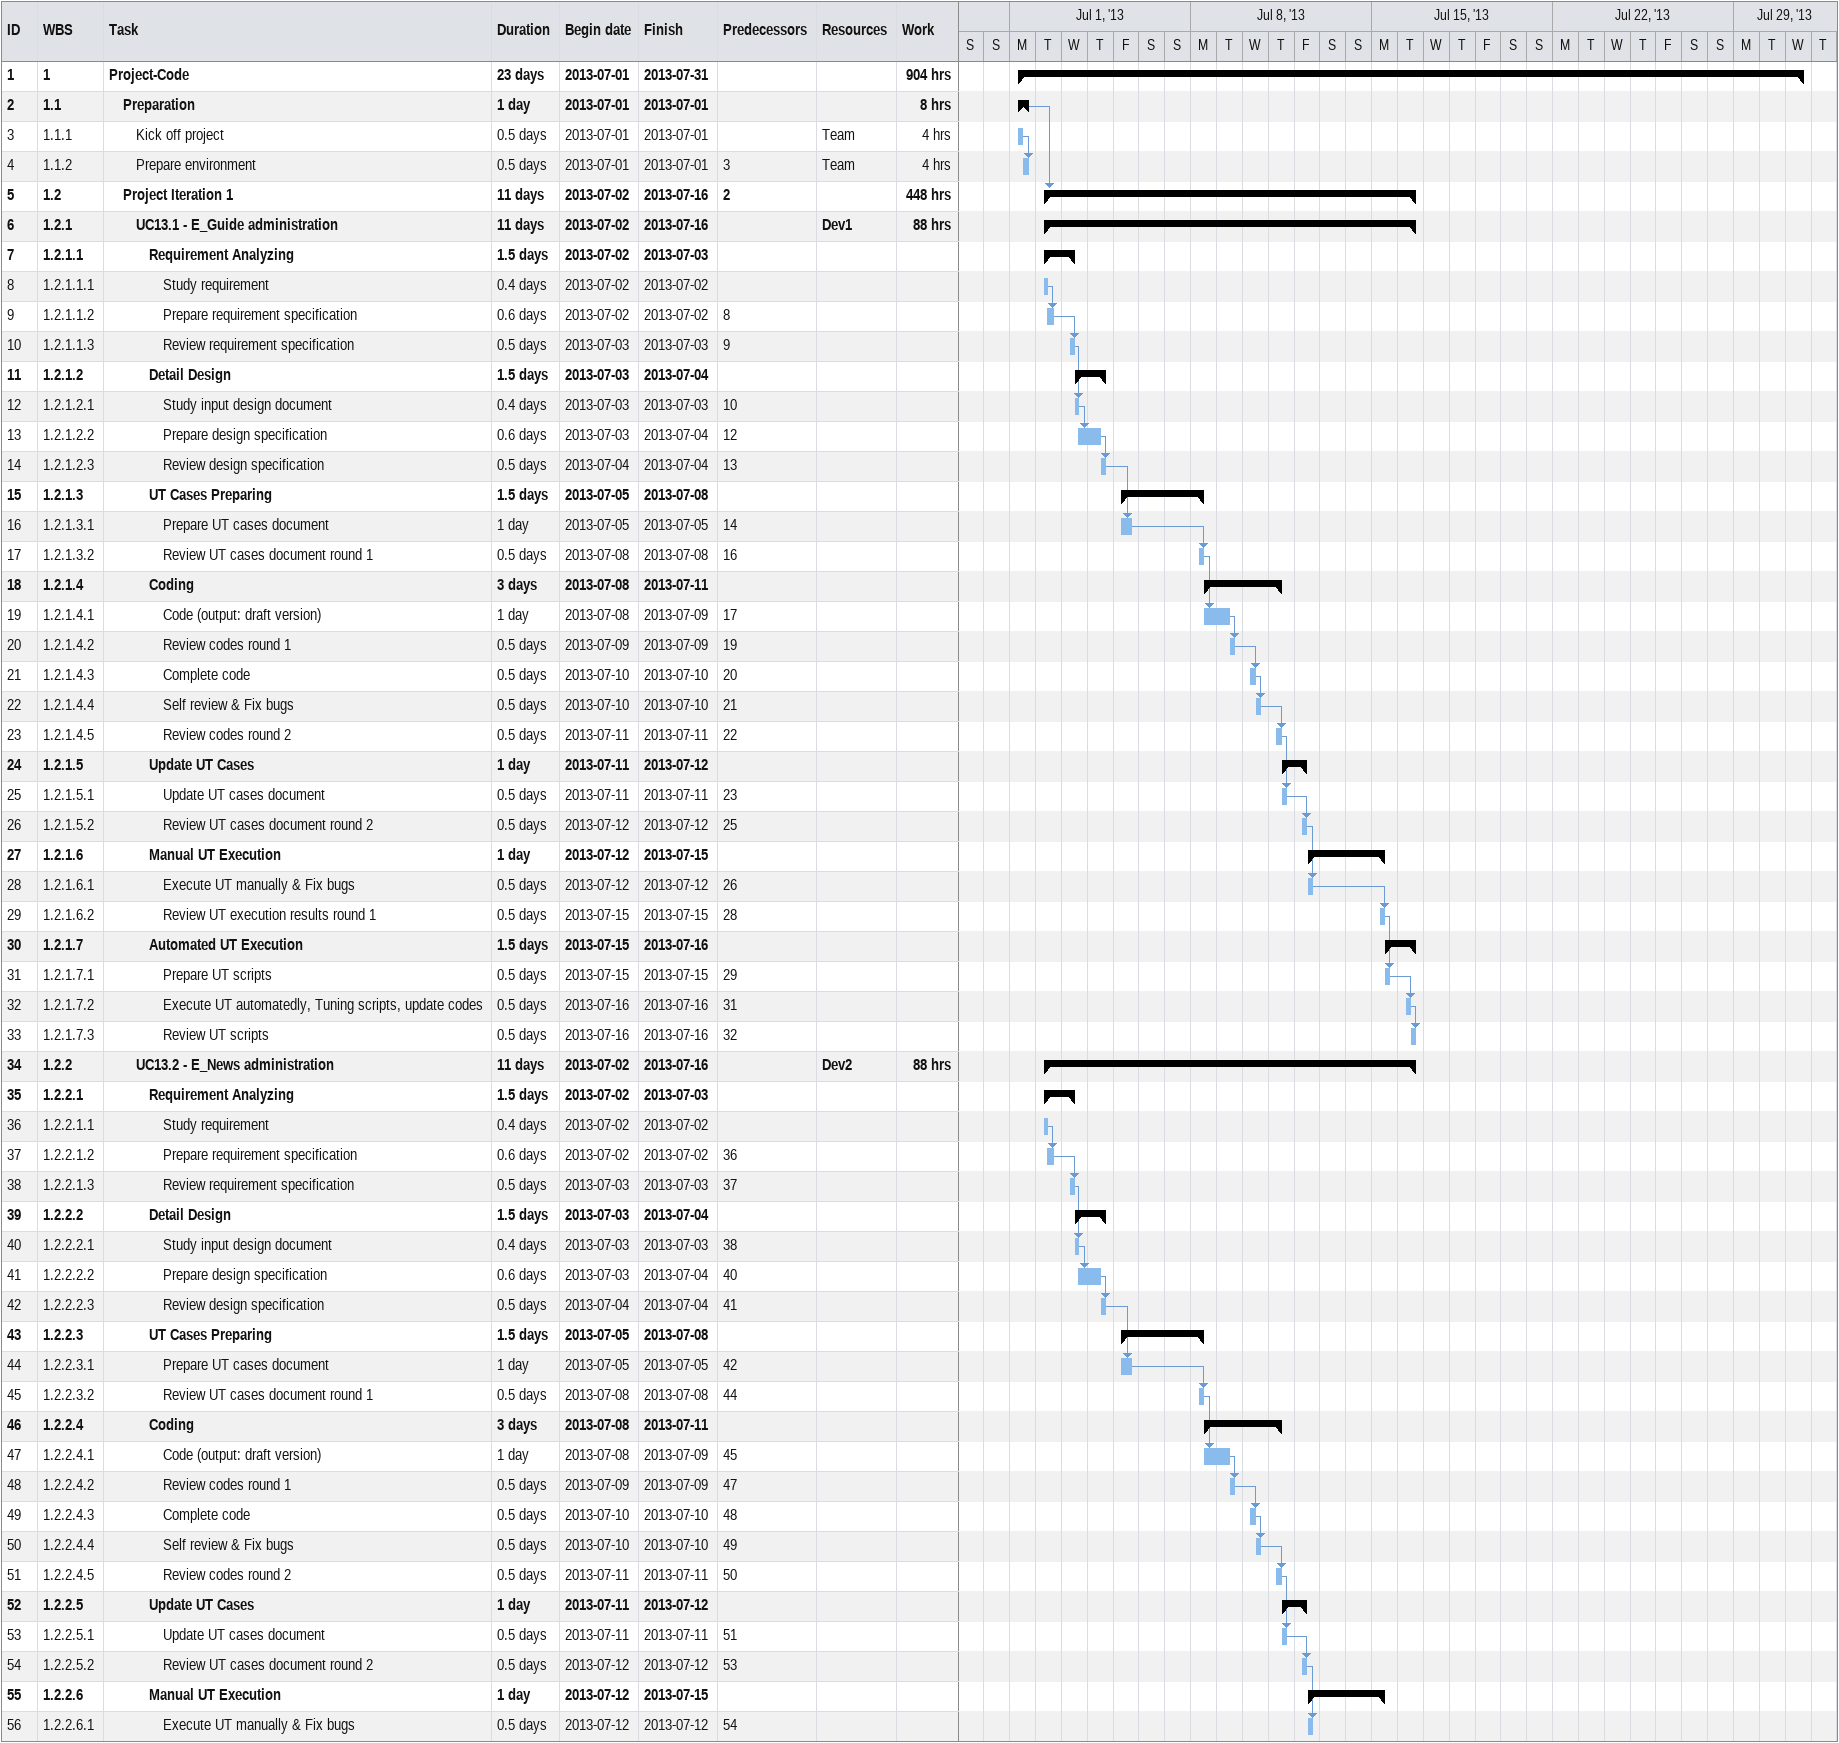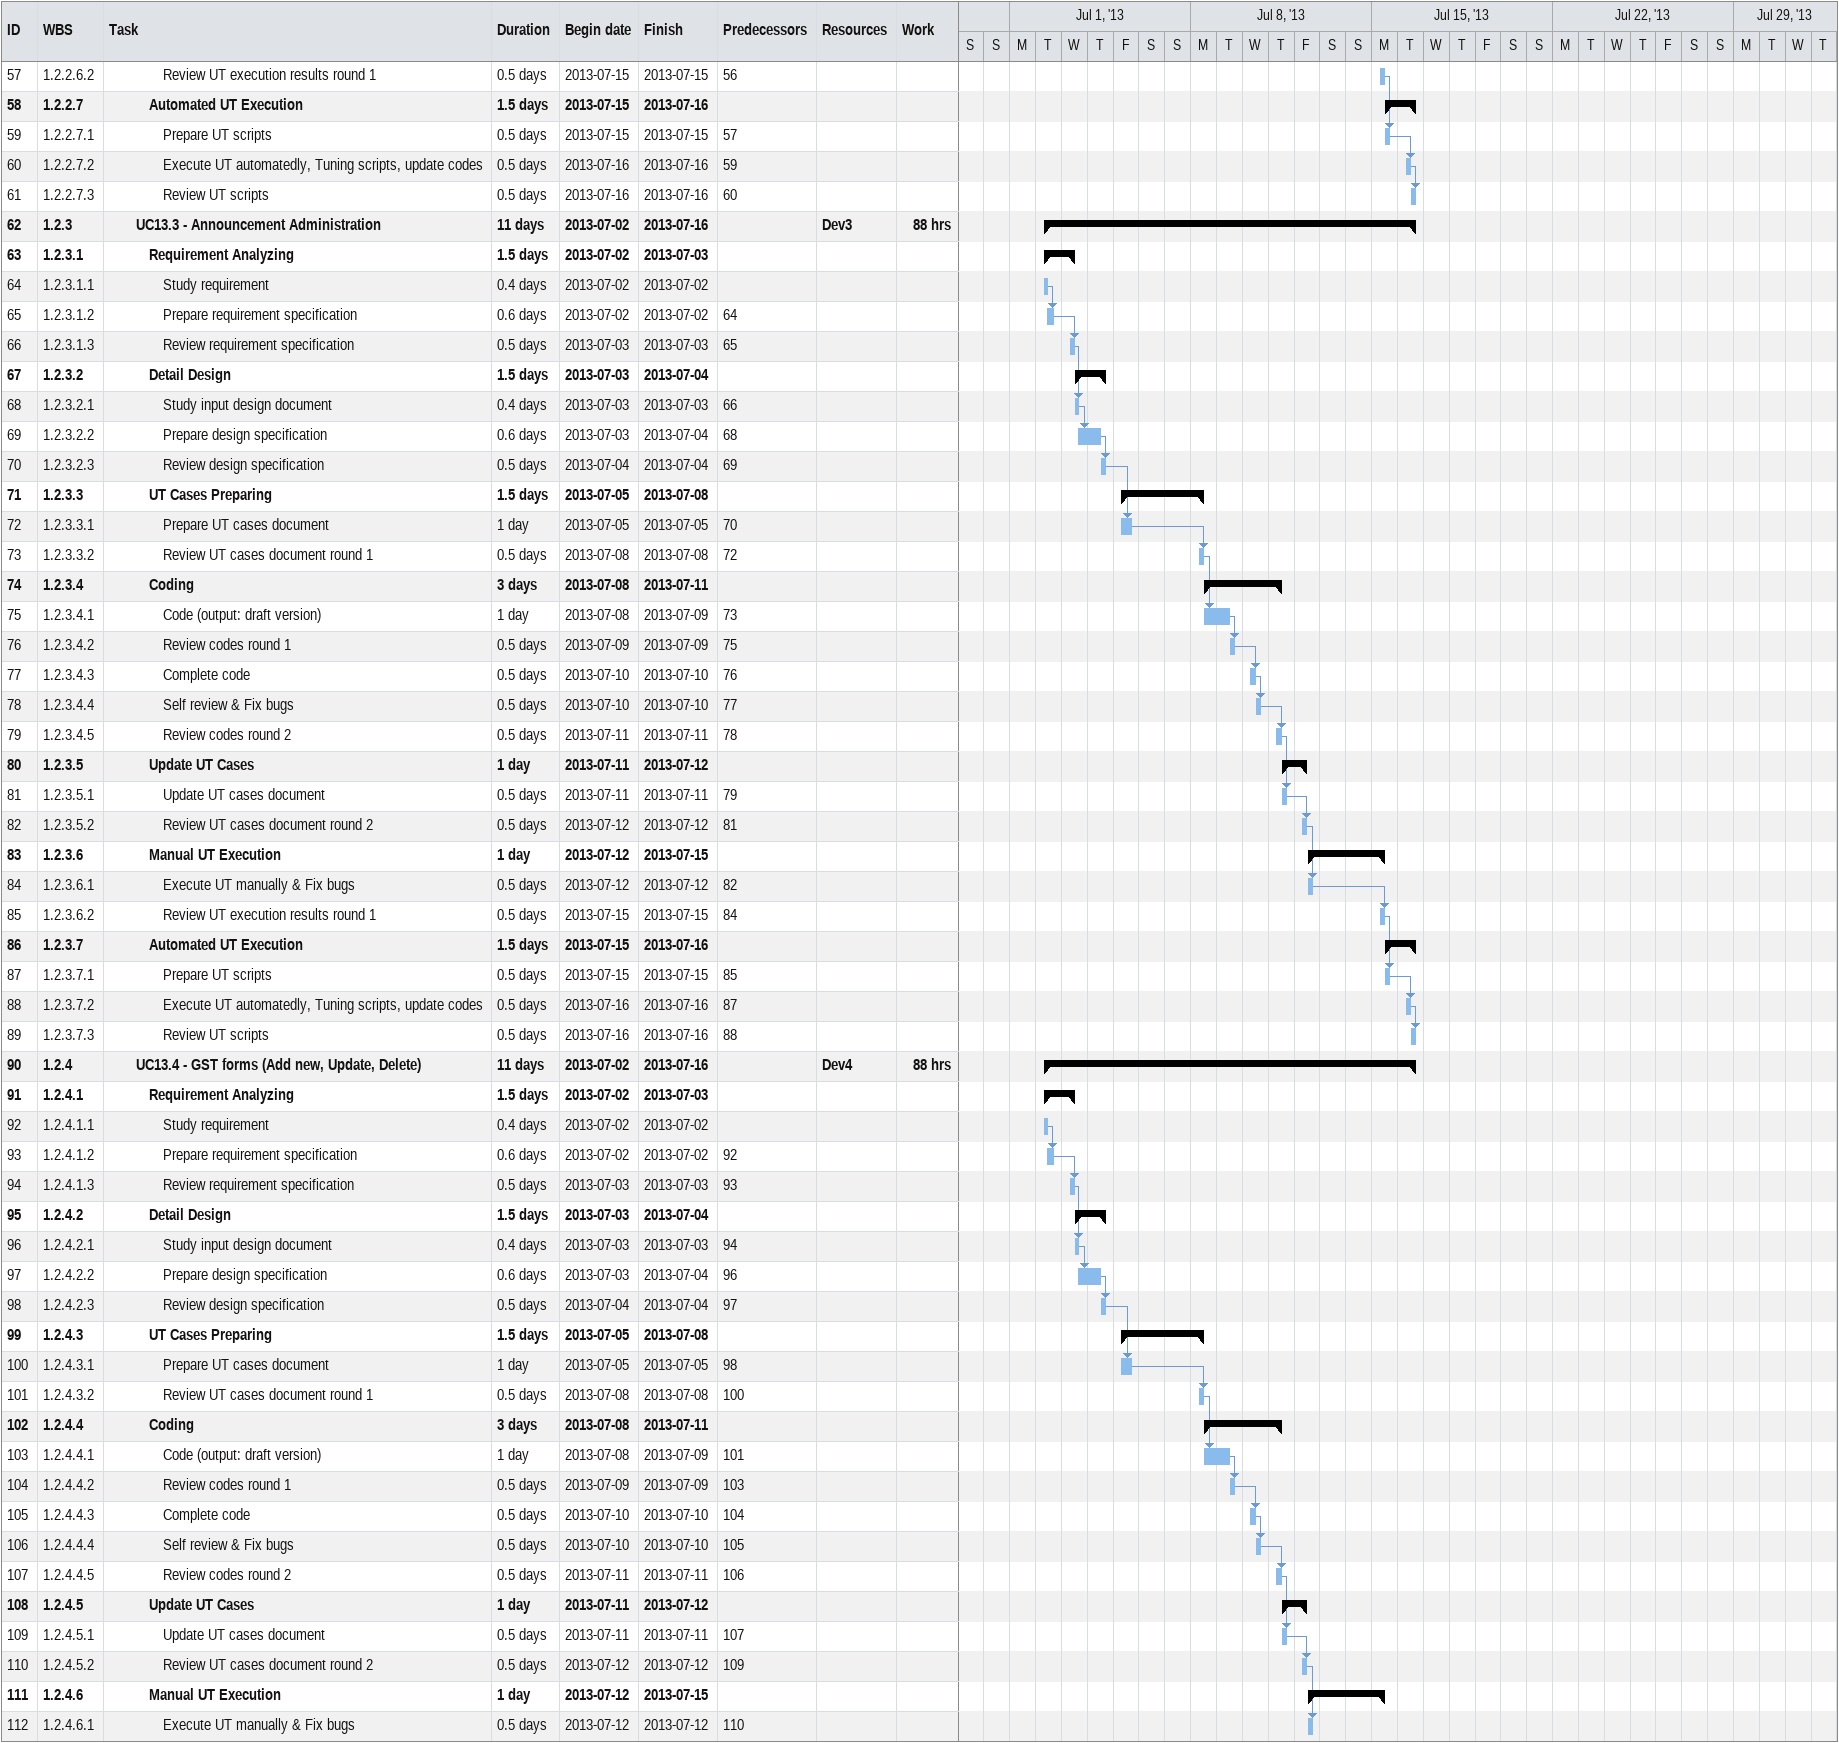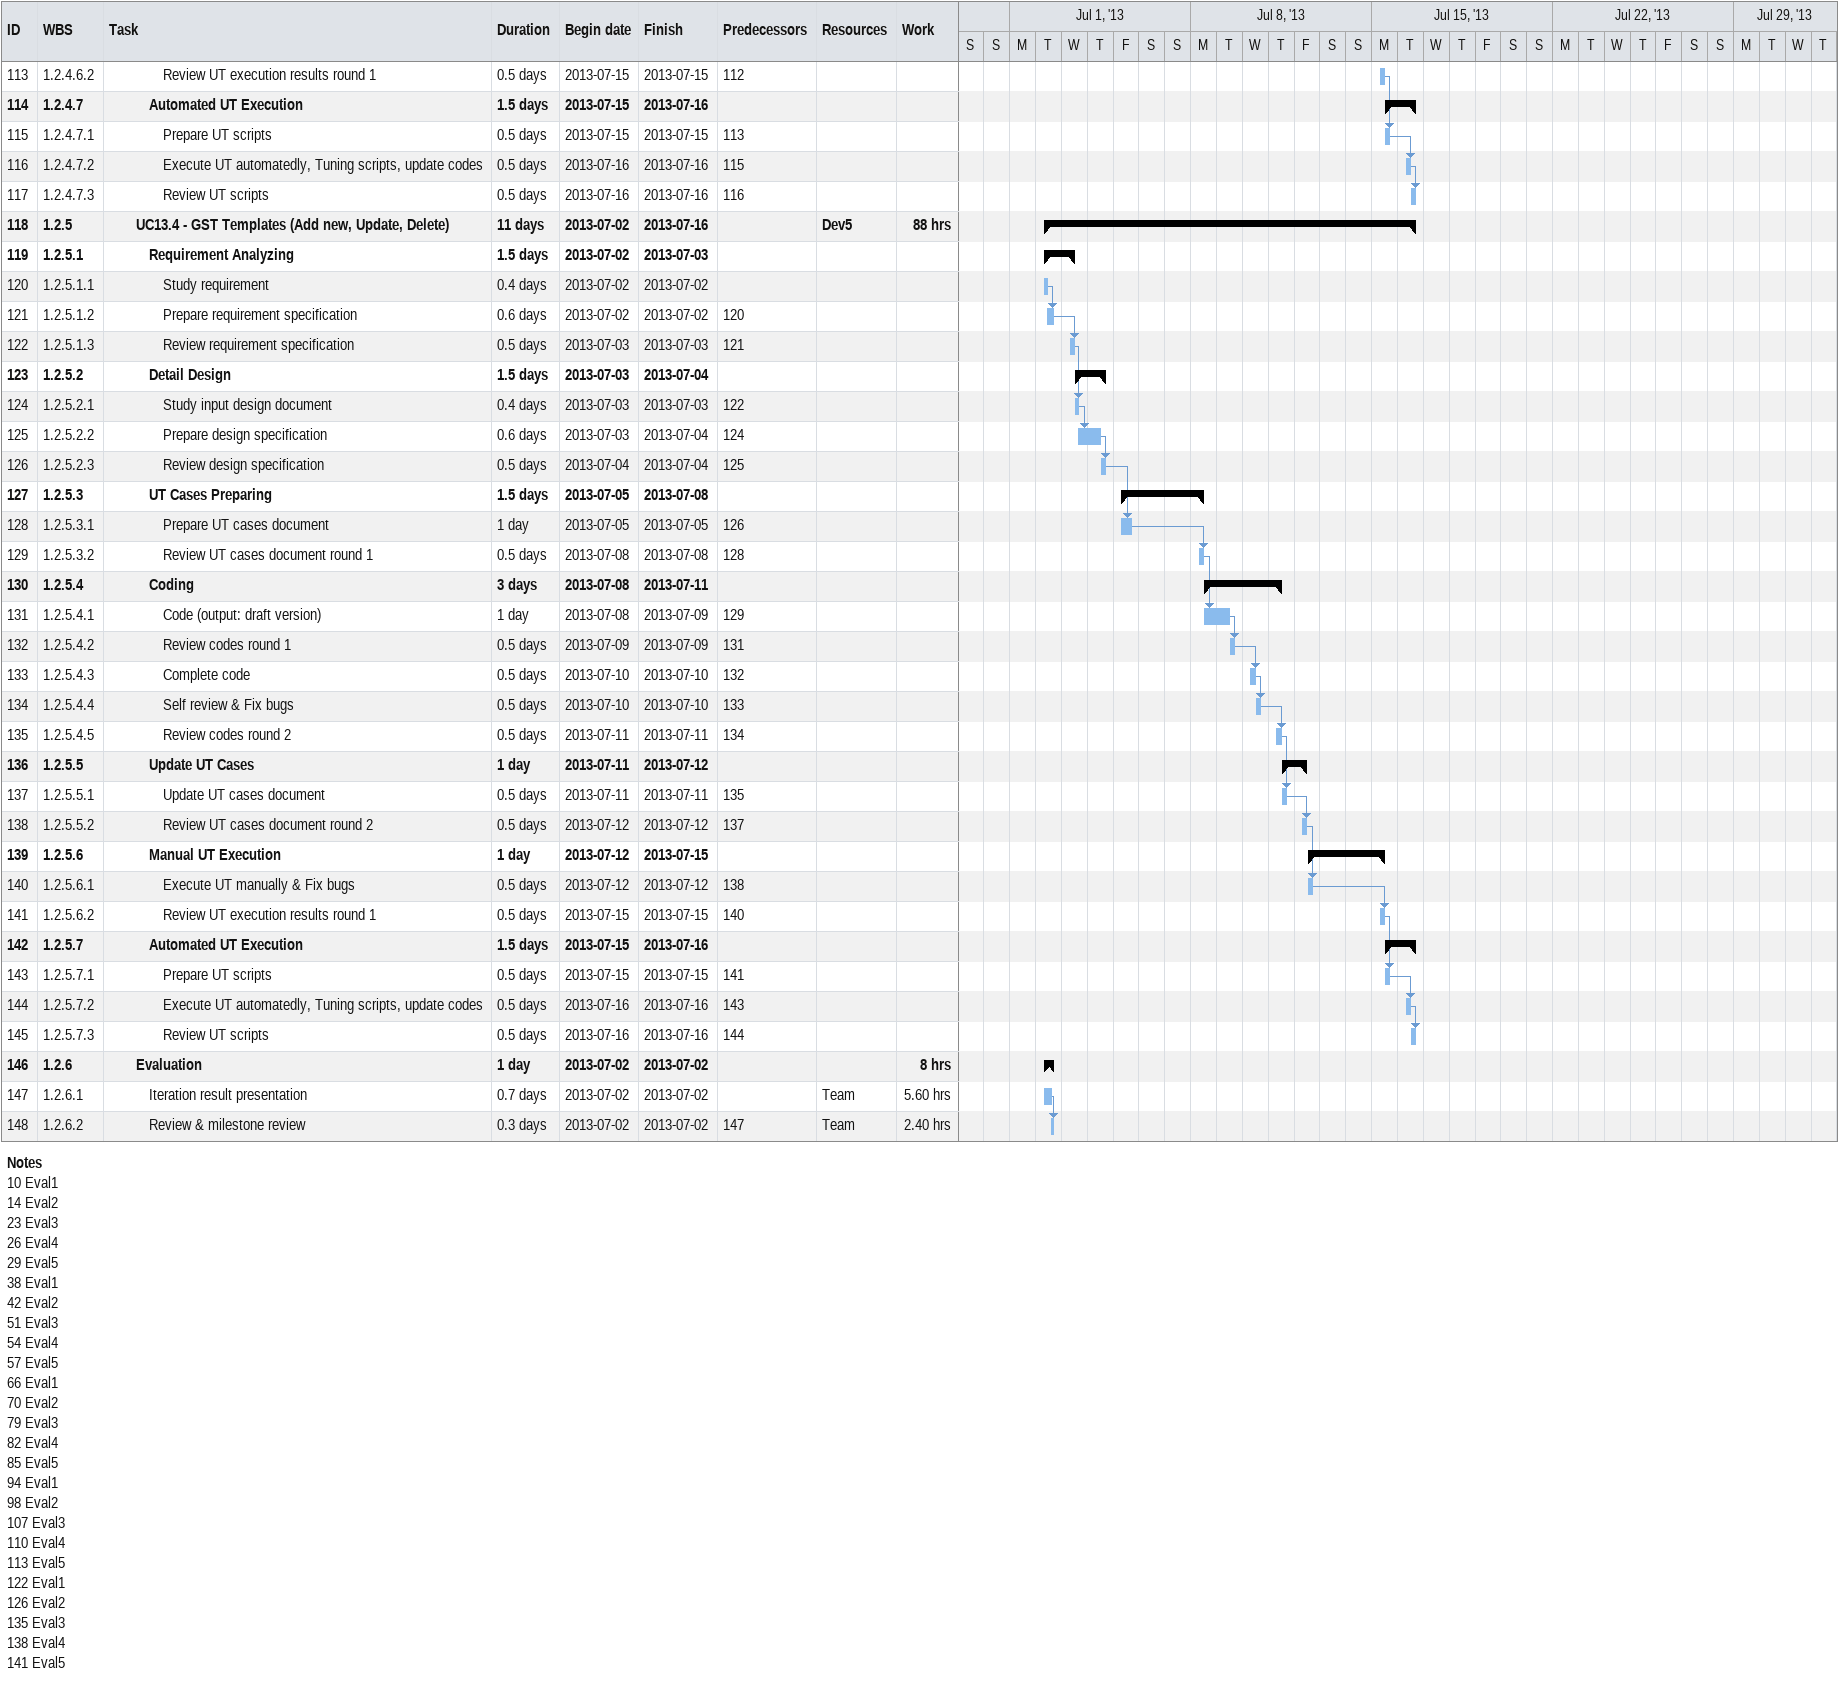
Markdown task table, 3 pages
| ID | WBS | Task | Duration | Start | Finish | Predecessors | Resources | Work (h) |
|---|---|---|---|---|---|---|---|---|
| 1 | 1 | **Project-Code** | 23d | 2013-07-01 | 2013-07-31 |  |  | 904 |
| 2 | 1.1 | **Preparation** | 1d | 2013-07-01 | 2013-07-01 |  |  | 8 |
| 3 | 1.1.1 | Kick off project | 0.5d | 2013-07-01 | 2013-07-01 |  | Team | 4 |
| 4 | 1.1.2 | Prepare environment | 0.5d | 2013-07-01 | 2013-07-01 | 3 | Team | 4 |
| 5 | 1.2 | **Project Iteration 1** | 11d | 2013-07-02 | 2013-07-16 | 2 |  | 448 |
| 6 | 1.2.1 | **UC13.1 - E_Guide administration** | 11d | 2013-07-02 | 2013-07-16 |  | Dev1 | 88 |
| 7 | 1.2.1.1 | **Requirement Analyzing** | 1.5d | 2013-07-02 | 2013-07-03 |  |  |  |
| 8 | 1.2.1.1.1 | Study requirement | 0.4d | 2013-07-02 | 2013-07-02 |  |  |  |
| 9 | 1.2.1.1.2 | Prepare requirement specification | 0.6d | 2013-07-02 | 2013-07-02 | 8 |  |  |
| 10 | 1.2.1.1.3 | Review requirement specification | 0.5d | 2013-07-03 | 2013-07-03 | 9 |  |  |
| 11 | 1.2.1.2 | **Detail Design** | 1.5d | 2013-07-03 | 2013-07-04 |  |  |  |
| 12 | 1.2.1.2.1 | Study input design document | 0.4d | 2013-07-03 | 2013-07-03 | 10 |  |  |
| 13 | 1.2.1.2.2 | Prepare design specification | 0.6d | 2013-07-03 | 2013-07-04 | 12 |  |  |
| 14 | 1.2.1.2.3 | Review design specification | 0.5d | 2013-07-04 | 2013-07-04 | 13 |  |  |
| 15 | 1.2.1.3 | **UT Cases Preparing** | 1.5d | 2013-07-05 | 2013-07-08 |  |  |  |
| 16 | 1.2.1.3.1 | Prepare UT cases document | 1d | 2013-07-05 | 2013-07-05 | 14 |  |  |
| 17 | 1.2.1.3.2 | Review UT cases document round 1 | 0.5d | 2013-07-08 | 2013-07-08 | 16 |  |  |
| 18 | 1.2.1.4 | **Coding** | 3d | 2013-07-08 | 2013-07-11 |  |  |  |
| 19 | 1.2.1.4.1 | Code (output: draft version) | 1d | 2013-07-08 | 2013-07-09 | 17 |  |  |
| 20 | 1.2.1.4.2 | Review codes round 1 | 0.5d | 2013-07-09 | 2013-07-09 | 19 |  |  |
| 21 | 1.2.1.4.3 | Complete code | 0.5d | 2013-07-10 | 2013-07-10 | 20 |  |  |
| 22 | 1.2.1.4.4 | Self review & Fix bugs | 0.5d | 2013-07-10 | 2013-07-10 | 21 |  |  |
| 23 | 1.2.1.4.5 | Review codes round 2 | 0.5d | 2013-07-11 | 2013-07-11 | 22 |  |  |
| 24 | 1.2.1.5 | **Update UT Cases** | 1d | 2013-07-11 | 2013-07-12 |  |  |  |
| 25 | 1.2.1.5.1 | Update UT cases document | 0.5d | 2013-07-11 | 2013-07-11 | 23 |  |  |
| 26 | 1.2.1.5.2 | Review UT cases document round 2 | 0.5d | 2013-07-12 | 2013-07-12 | 25 |  |  |
| 27 | 1.2.1.6 | **Manual UT Execution** | 1d | 2013-07-12 | 2013-07-15 |  |  |  |
| 28 | 1.2.1.6.1 | Execute UT manually & Fix bugs | 0.5d | 2013-07-12 | 2013-07-12 | 26 |  |  |
| 29 | 1.2.1.6.2 | Review UT execution results round 1 | 0.5d | 2013-07-15 | 2013-07-15 | 28 |  |  |
| 30 | 1.2.1.7 | **Automated UT Execution** | 1.5d | 2013-07-15 | 2013-07-16 |  |  |  |
| 31 | 1.2.1.7.1 | Prepare UT scripts | 0.5d | 2013-07-15 | 2013-07-15 | 29 |  |  |
| 32 | 1.2.1.7.2 | Execute UT automatedly, Tuning scripts, update codes | 0.5d | 2013-07-16 | 2013-07-16 | 31 |  |  |
| 33 | 1.2.1.7.3 | Review UT scripts | 0.5d | 2013-07-16 | 2013-07-16 | 32 |  |  |
| 34 | 1.2.2 | **UC13.2 - E_News administration** | 11d | 2013-07-02 | 2013-07-16 |  | Dev2 | 88 |
| 35 | 1.2.2.1 | **Requirement Analyzing** | 1.5d | 2013-07-02 | 2013-07-03 |  |  |  |
| 36 | 1.2.2.1.1 | Study requirement | 0.4d | 2013-07-02 | 2013-07-02 |  |  |  |
| 37 | 1.2.2.1.2 | Prepare requirement specification | 0.6d | 2013-07-02 | 2013-07-02 | 36 |  |  |
| 38 | 1.2.2.1.3 | Review requirement specification | 0.5d | 2013-07-03 | 2013-07-03 | 37 |  |  |
| 39 | 1.2.2.2 | **Detail Design** | 1.5d | 2013-07-03 | 2013-07-04 |  |  |  |
| 40 | 1.2.2.2.1 | Study input design document | 0.4d | 2013-07-03 | 2013-07-03 | 38 |  |  |
| 41 | 1.2.2.2.2 | Prepare design specification | 0.6d | 2013-07-03 | 2013-07-04 | 40 |  |  |
| 42 | 1.2.2.2.3 | Review design specification | 0.5d | 2013-07-04 | 2013-07-04 | 41 |  |  |
| 43 | 1.2.2.3 | **UT Cases Preparing** | 1.5d | 2013-07-05 | 2013-07-08 |  |  |  |
| 44 | 1.2.2.3.1 | Prepare UT cases document | 1d | 2013-07-05 | 2013-07-05 | 42 |  |  |
| 45 | 1.2.2.3.2 | Review UT cases document round 1 | 0.5d | 2013-07-08 | 2013-07-08 | 44 |  |  |
| 46 | 1.2.2.4 | **Coding** | 3d | 2013-07-08 | 2013-07-11 |  |  |  |
| 47 | 1.2.2.4.1 | Code (output: draft version) | 1d | 2013-07-08 | 2013-07-09 | 45 |  |  |
| 48 | 1.2.2.4.2 | Review codes round 1 | 0.5d | 2013-07-09 | 2013-07-09 | 47 |  |  |
| 49 | 1.2.2.4.3 | Complete code | 0.5d | 2013-07-10 | 2013-07-10 | 48 |  |  |
| 50 | 1.2.2.4.4 | Self review & Fix bugs | 0.5d | 2013-07-10 | 2013-07-10 | 49 |  |  |
| 51 | 1.2.2.4.5 | Review codes round 2 | 0.5d | 2013-07-11 | 2013-07-11 | 50 |  |  |
| 52 | 1.2.2.5 | **Update UT Cases** | 1d | 2013-07-11 | 2013-07-12 |  |  |  |
| 53 | 1.2.2.5.1 | Update UT cases document | 0.5d | 2013-07-11 | 2013-07-11 | 51 |  |  |
| 54 | 1.2.2.5.2 | Review UT cases document round 2 | 0.5d | 2013-07-12 | 2013-07-12 | 53 |  |  |
| 55 | 1.2.2.6 | **Manual UT Execution** | 1d | 2013-07-12 | 2013-07-15 |  |  |  |
| 56 | 1.2.2.6.1 | Execute UT manually & Fix bugs | 0.5d | 2013-07-12 | 2013-07-12 | 54 |  |  |
| 57 | 1.2.2.6.2 | Review UT execution results round 1 | 0.5d | 2013-07-15 | 2013-07-15 | 56 |  |  |
| 58 | 1.2.2.7 | **Automated UT Execution** | 1.5d | 2013-07-15 | 2013-07-16 |  |  |  |
| 59 | 1.2.2.7.1 | Prepare UT scripts | 0.5d | 2013-07-15 | 2013-07-15 | 57 |  |  |
| 60 | 1.2.2.7.2 | Execute UT automatedly, Tuning scripts, update codes | 0.5d | 2013-07-16 | 2013-07-16 | 59 |  |  |
| 61 | 1.2.2.7.3 | Review UT scripts | 0.5d | 2013-07-16 | 2013-07-16 | 60 |  |  |
| 62 | 1.2.3 | **UC13.3 - Announcement Administration** | 11d | 2013-07-02 | 2013-07-16 |  | Dev3 | 88 |
| 63 | 1.2.3.1 | **Requirement Analyzing** | 1.5d | 2013-07-02 | 2013-07-03 |  |  |  |
| 64 | 1.2.3.1.1 | Study requirement | 0.4d | 2013-07-02 | 2013-07-02 |  |  |  |
| 65 | 1.2.3.1.2 | Prepare requirement specification | 0.6d | 2013-07-02 | 2013-07-02 | 64 |  |  |
| 66 | 1.2.3.1.3 | Review requirement specification | 0.5d | 2013-07-03 | 2013-07-03 | 65 |  |  |
| 67 | 1.2.3.2 | **Detail Design** | 1.5d | 2013-07-03 | 2013-07-04 |  |  |  |
| 68 | 1.2.3.2.1 | Study input design document | 0.4d | 2013-07-03 | 2013-07-03 | 66 |  |  |
| 69 | 1.2.3.2.2 | Prepare design specification | 0.6d | 2013-07-03 | 2013-07-04 | 68 |  |  |
| 70 | 1.2.3.2.3 | Review design specification | 0.5d | 2013-07-04 | 2013-07-04 | 69 |  |  |
| 71 | 1.2.3.3 | **UT Cases Preparing** | 1.5d | 2013-07-05 | 2013-07-08 |  |  |  |
| 72 | 1.2.3.3.1 | Prepare UT cases document | 1d | 2013-07-05 | 2013-07-05 | 70 |  |  |
| 73 | 1.2.3.3.2 | Review UT cases document round 1 | 0.5d | 2013-07-08 | 2013-07-08 | 72 |  |  |
| 74 | 1.2.3.4 | **Coding** | 3d | 2013-07-08 | 2013-07-11 |  |  |  |
| 75 | 1.2.3.4.1 | Code (output: draft version) | 1d | 2013-07-08 | 2013-07-09 | 73 |  |  |
| 76 | 1.2.3.4.2 | Review codes round 1 | 0.5d | 2013-07-09 | 2013-07-09 | 75 |  |  |
| 77 | 1.2.3.4.3 | Complete code | 0.5d | 2013-07-10 | 2013-07-10 | 76 |  |  |
| 78 | 1.2.3.4.4 | Self review & Fix bugs | 0.5d | 2013-07-10 | 2013-07-10 | 77 |  |  |
| 79 | 1.2.3.4.5 | Review codes round 2 | 0.5d | 2013-07-11 | 2013-07-11 | 78 |  |  |
| 80 | 1.2.3.5 | **Update UT Cases** | 1d | 2013-07-11 | 2013-07-12 |  |  |  |
| 81 | 1.2.3.5.1 | Update UT cases document | 0.5d | 2013-07-11 | 2013-07-11 | 79 |  |  |
| 82 | 1.2.3.5.2 | Review UT cases document round 2 | 0.5d | 2013-07-12 | 2013-07-12 | 81 |  |  |
| 83 | 1.2.3.6 | **Manual UT Execution** | 1d | 2013-07-12 | 2013-07-15 |  |  |  |
| 84 | 1.2.3.6.1 | Execute UT manually & Fix bugs | 0.5d | 2013-07-12 | 2013-07-12 | 82 |  |  |
| 85 | 1.2.3.6.2 | Review UT execution results round 1 | 0.5d | 2013-07-15 | 2013-07-15 | 84 |  |  |
| 86 | 1.2.3.7 | **Automated UT Execution** | 1.5d | 2013-07-15 | 2013-07-16 |  |  |  |
| 87 | 1.2.3.7.1 | Prepare UT scripts | 0.5d | 2013-07-15 | 2013-07-15 | 85 |  |  |
| 88 | 1.2.3.7.2 | Execute UT automatedly, Tuning scripts, update codes | 0.5d | 2013-07-16 | 2013-07-16 | 87 |  |  |
| 89 | 1.2.3.7.3 | Review UT scripts | 0.5d | 2013-07-16 | 2013-07-16 | 88 |  |  |
| 90 | 1.2.4 | **UC13.4 - GST forms (Add new, Update, Delete)** | 11d | 2013-07-02 | 2013-07-16 |  | Dev4 | 88 |
| 91 | 1.2.4.1 | **Requirement Analyzing** | 1.5d | 2013-07-02 | 2013-07-03 |  |  |  |
| 92 | 1.2.4.1.1 | Study requirement | 0.4d | 2013-07-02 | 2013-07-02 |  |  |  |
| 93 | 1.2.4.1.2 | Prepare requirement specification | 0.6d | 2013-07-02 | 2013-07-02 | 92 |  |  |
| 94 | 1.2.4.1.3 | Review requirement specification | 0.5d | 2013-07-03 | 2013-07-03 | 93 |  |  |
| 95 | 1.2.4.2 | **Detail Design** | 1.5d | 2013-07-03 | 2013-07-04 |  |  |  |
| 96 | 1.2.4.2.1 | Study input design document | 0.4d | 2013-07-03 | 2013-07-03 | 94 |  |  |
| 97 | 1.2.4.2.2 | Prepare design specification | 0.6d | 2013-07-03 | 2013-07-04 | 96 |  |  |
| 98 | 1.2.4.2.3 | Review design specification | 0.5d | 2013-07-04 | 2013-07-04 | 97 |  |  |
| 99 | 1.2.4.3 | **UT Cases Preparing** | 1.5d | 2013-07-05 | 2013-07-08 |  |  |  |
| 100 | 1.2.4.3.1 | Prepare UT cases document | 1d | 2013-07-05 | 2013-07-05 | 98 |  |  |
| 101 | 1.2.4.3.2 | Review UT cases document round 1 | 0.5d | 2013-07-08 | 2013-07-08 | 100 |  |  |
| 102 | 1.2.4.4 | **Coding** | 3d | 2013-07-08 | 2013-07-11 |  |  |  |
| 103 | 1.2.4.4.1 | Code (output: draft version) | 1d | 2013-07-08 | 2013-07-09 | 101 |  |  |
| 104 | 1.2.4.4.2 | Review codes round 1 | 0.5d | 2013-07-09 | 2013-07-09 | 103 |  |  |
| 105 | 1.2.4.4.3 | Complete code | 0.5d | 2013-07-10 | 2013-07-10 | 104 |  |  |
| 106 | 1.2.4.4.4 | Self review & Fix bugs | 0.5d | 2013-07-10 | 2013-07-10 | 105 |  |  |
| 107 | 1.2.4.4.5 | Review codes round 2 | 0.5d | 2013-07-11 | 2013-07-11 | 106 |  |  |
| 108 | 1.2.4.5 | **Update UT Cases** | 1d | 2013-07-11 | 2013-07-12 |  |  |  |
| 109 | 1.2.4.5.1 | Update UT cases document | 0.5d | 2013-07-11 | 2013-07-11 | 107 |  |  |
| 110 | 1.2.4.5.2 | Review UT cases document round 2 | 0.5d | 2013-07-12 | 2013-07-12 | 109 |  |  |
| 111 | 1.2.4.6 | **Manual UT Execution** | 1d | 2013-07-12 | 2013-07-15 |  |  |  |
| 112 | 1.2.4.6.1 | Execute UT manually & Fix bugs | 0.5d | 2013-07-12 | 2013-07-12 | 110 |  |  |
| 113 | 1.2.4.6.2 | Review UT execution results round 1 | 0.5d | 2013-07-15 | 2013-07-15 | 112 |  |  |
| 114 | 1.2.4.7 | **Automated UT Execution** | 1.5d | 2013-07-15 | 2013-07-16 |  |  |  |
| 115 | 1.2.4.7.1 | Prepare UT scripts | 0.5d | 2013-07-15 | 2013-07-15 | 113 |  |  |
| 116 | 1.2.4.7.2 | Execute UT automatedly, Tuning scripts, update codes | 0.5d | 2013-07-16 | 2013-07-16 | 115 |  |  |
| 117 | 1.2.4.7.3 | Review UT scripts | 0.5d | 2013-07-16 | 2013-07-16 | 116 |  |  |
| 118 | 1.2.5 | **UC13.4 - GST Templates (Add new, Update, Delete)** | 11d | 2013-07-02 | 2013-07-16 |  | Dev5 | 88 |
| 119 | 1.2.5.1 | **Requirement Analyzing** | 1.5d | 2013-07-02 | 2013-07-03 |  |  |  |
| 120 | 1.2.5.1.1 | Study requirement | 0.4d | 2013-07-02 | 2013-07-02 |  |  |  |
| 121 | 1.2.5.1.2 | Prepare requirement specification | 0.6d | 2013-07-02 | 2013-07-02 | 120 |  |  |
| 122 | 1.2.5.1.3 | Review requirement specification | 0.5d | 2013-07-03 | 2013-07-03 | 121 |  |  |
| 123 | 1.2.5.2 | **Detail Design** | 1.5d | 2013-07-03 | 2013-07-04 |  |  |  |
| 124 | 1.2.5.2.1 | Study input design document | 0.4d | 2013-07-03 | 2013-07-03 | 122 |  |  |
| 125 | 1.2.5.2.2 | Prepare design specification | 0.6d | 2013-07-03 | 2013-07-04 | 124 |  |  |
| 126 | 1.2.5.2.3 | Review design specification | 0.5d | 2013-07-04 | 2013-07-04 | 125 |  |  |
| 127 | 1.2.5.3 | **UT Cases Preparing** | 1.5d | 2013-07-05 | 2013-07-08 |  |  |  |
| 128 | 1.2.5.3.1 | Prepare UT cases document | 1d | 2013-07-05 | 2013-07-05 | 126 |  |  |
| 129 | 1.2.5.3.2 | Review UT cases document round 1 | 0.5d | 2013-07-08 | 2013-07-08 | 128 |  |  |
| 130 | 1.2.5.4 | **Coding** | 3d | 2013-07-08 | 2013-07-11 |  |  |  |
| 131 | 1.2.5.4.1 | Code (output: draft version) | 1d | 2013-07-08 | 2013-07-09 | 129 |  |  |
| 132 | 1.2.5.4.2 | Review codes round 1 | 0.5d | 2013-07-09 | 2013-07-09 | 131 |  |  |
| 133 | 1.2.5.4.3 | Complete code | 0.5d | 2013-07-10 | 2013-07-10 | 132 |  |  |
| 134 | 1.2.5.4.4 | Self review & Fix bugs | 0.5d | 2013-07-10 | 2013-07-10 | 133 |  |  |
| 135 | 1.2.5.4.5 | Review codes round 2 | 0.5d | 2013-07-11 | 2013-07-11 | 134 |  |  |
| 136 | 1.2.5.5 | **Update UT Cases** | 1d | 2013-07-11 | 2013-07-12 |  |  |  |
| 137 | 1.2.5.5.1 | Update UT cases document | 0.5d | 2013-07-11 | 2013-07-11 | 135 |  |  |
| 138 | 1.2.5.5.2 | Review UT cases document round 2 | 0.5d | 2013-07-12 | 2013-07-12 | 137 |  |  |
| 139 | 1.2.5.6 | **Manual UT Execution** | 1d | 2013-07-12 | 2013-07-15 |  |  |  |
| 140 | 1.2.5.6.1 | Execute UT manually & Fix bugs | 0.5d | 2013-07-12 | 2013-07-12 | 138 |  |  |
| 141 | 1.2.5.6.2 | Review UT execution results round 1 | 0.5d | 2013-07-15 | 2013-07-15 | 140 |  |  |
| 142 | 1.2.5.7 | **Automated UT Execution** | 1.5d | 2013-07-15 | 2013-07-16 |  |  |  |
| 143 | 1.2.5.7.1 | Prepare UT scripts | 0.5d | 2013-07-15 | 2013-07-15 | 141 |  |  |
| 144 | 1.2.5.7.2 | Execute UT automatedly, Tuning scripts, update codes | 0.5d | 2013-07-16 | 2013-07-16 | 143 |  |  |
| 145 | 1.2.5.7.3 | Review UT scripts | 0.5d | 2013-07-16 | 2013-07-16 | 144 |  |  |
| 146 | 1.2.6 | **Evaluation** | 1d | 2013-07-02 | 2013-07-02 |  |  | 8 |
| 147 | 1.2.6.1 | Iteration result presentation | 0.7d | 2013-07-02 | 2013-07-02 |  | Team | 5.60 |
| 148 | 1.2.6.2 | Review & milestone review | 0.3d | 2013-07-02 | 2013-07-02 | 147 | Team | 2.40 |

Notes
- 10: Eval1
- 14: Eval2
- 23: Eval3
- 26: Eval4
- 29: Eval5
- 38: Eval1
- 42: Eval2
- 51: Eval3
- 54: Eval4
- 57: Eval5
- 66: Eval1
- 70: Eval2
- 79: Eval3
- 82: Eval4
- 85: Eval5
- 94: Eval1
- 98: Eval2
- 107: Eval3
- 110: Eval4
- 113: Eval5
- 122: Eval1
- 126: Eval2
- 135: Eval3
- 138: Eval4
- 141: Eval5
